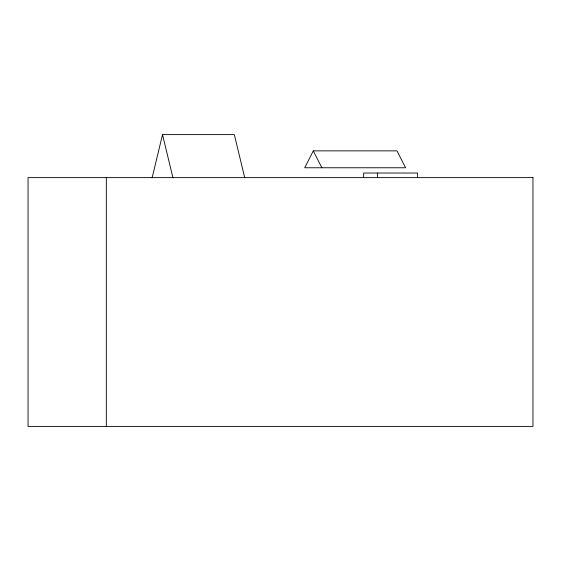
<?xml version="1.0" encoding="UTF-8"?>
<svg xmlns="http://www.w3.org/2000/svg" width="561" height="561" viewBox="0 0 561 561"><rect width="100%" height="100%" fill="white"/><g stroke="black" fill="none" stroke-linecap="round" stroke-linejoin="round"><path stroke-width="0.84" d="M152.122 177.823L162.529 134.598L234.33 134.598L244.743 177.823M313.297 150.867L304.714 167.767L405.575 167.767L396.992 150.867L313.297 150.867L321.881 167.767M162.529 134.598L172.942 177.823M417.566 177.795L417.566 173.033L363.633 173.033L363.633 177.795M377.539 173.033L377.539 177.795M106.317 177.62L106.317 426.402M532.95 177.62L28.05 177.62L28.05 426.402L532.95 426.402L532.95 177.62"/></g></svg>
